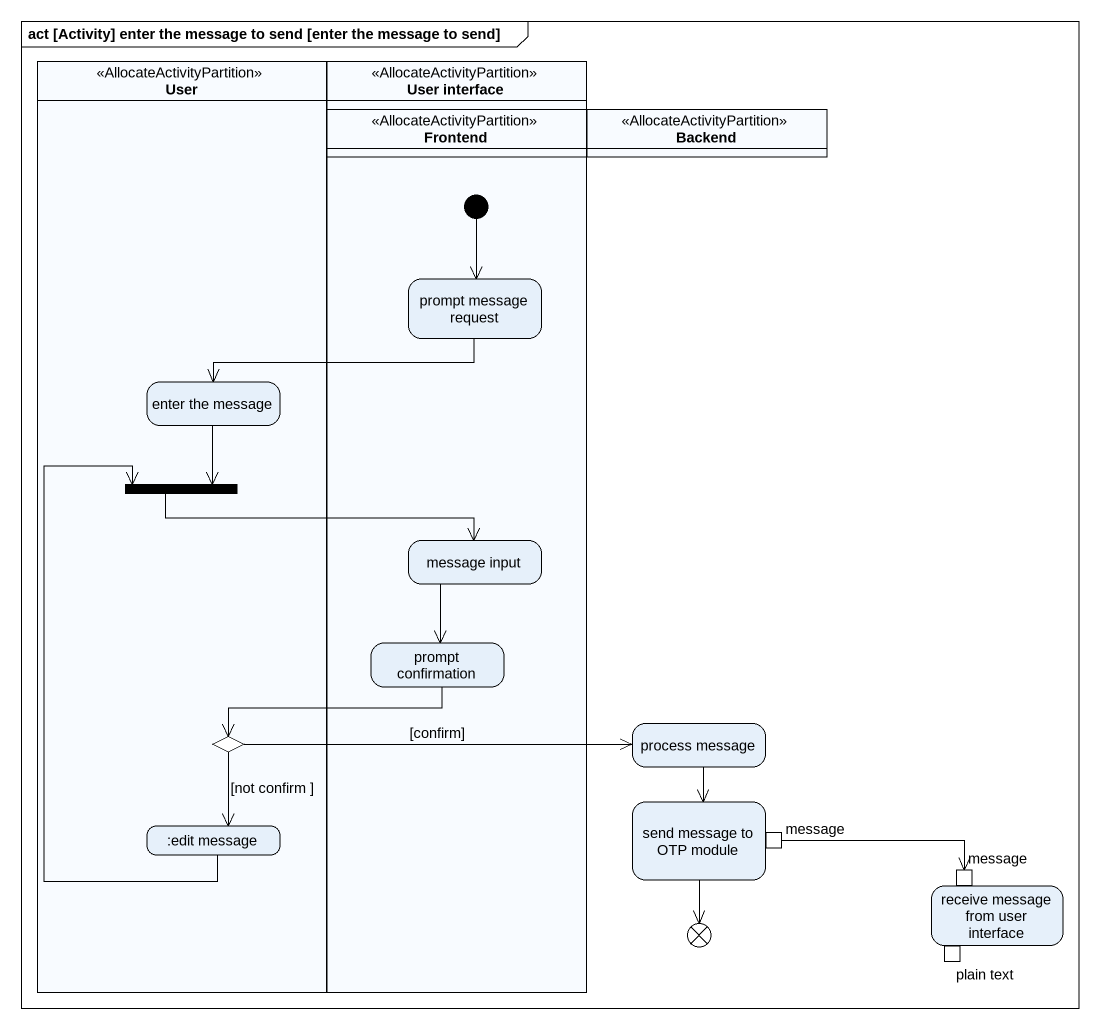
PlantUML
@startuml
mainframe act [Activity] enter the message to send [enter the message to send]
hide empty description
state User <<AllocateActivityPartition>> {
  state "enter the message" as enter_the_message
  state fork1 <<join>>
  state choice1 <<choice>>
  state ":edit message" as edit_message
}
state "User interface" as User_interface <<AllocateActivityPartition>> {
  state Frontend <<AllocateActivityPartition>>
  state "prompt message request" as prompt_message_request
  state "message input" as message_input
  state "prompt confirmation" as prompt_confirmation
  [*] --> prompt_message_request
}
state Backend <<AllocateActivityPartition>>
state "process message" as process_message
state "send message to OTP module" as send_message_to_OTP_module {
  state message <<outputPin>>
}
state flowfinal1 <<end>>
state "receive message from user interface" as receive_message_from_user {
  state "message" as message_2 <<inputPin>>
  state "plain text" as plain_text <<outputPin>>
}
prompt_message_request -left-> enter_the_message
enter_the_message --> fork1
fork1 -right-> message_input
message_input --> prompt_confirmation
prompt_confirmation -left-> choice1
choice1 -right-> process_message : [confirm]
choice1 --> edit_message : [not confirm ]
process_message --> send_message_to_OTP_module
send_message_to_OTP_module --> flowfinal1
edit_message -up-> fork1
message -right-> message_2
@enduml
